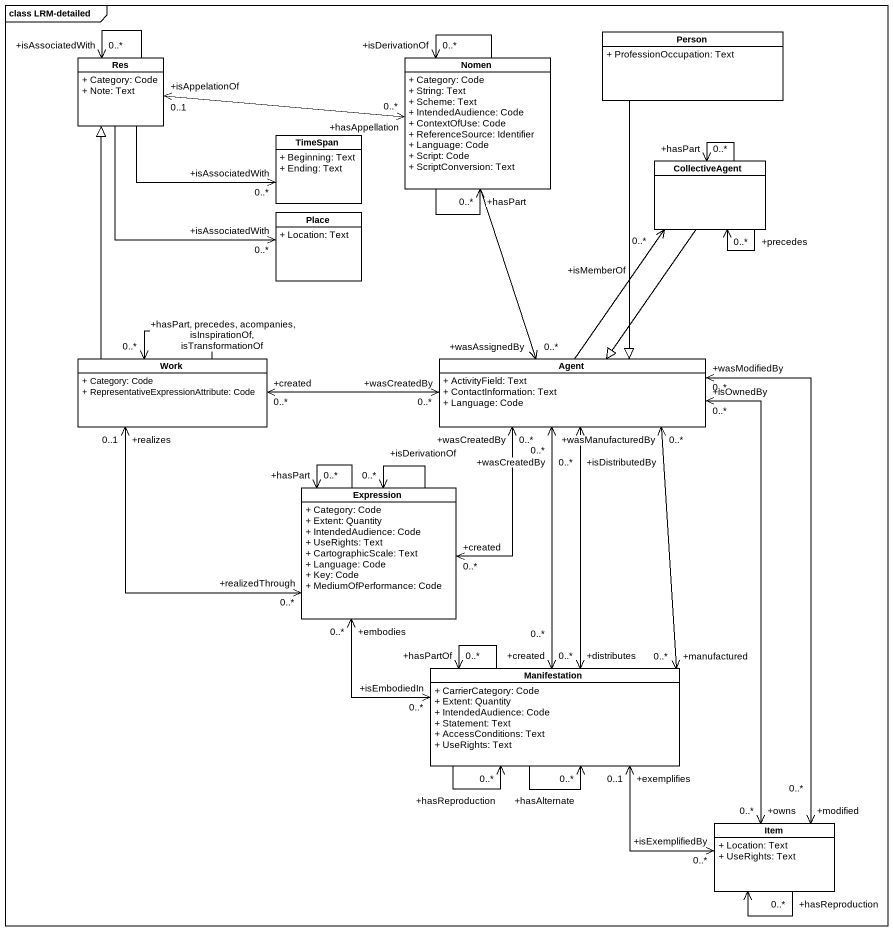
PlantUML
@startuml
mainframe class LRM-detailed
hide circle
hide empty members
skinparam classAttributeIconSize 0
class "Person" as Person_ {
  + ProfessionOccupation: Text
}
class Res {
  + Category: Code
  + Note: Text
}
class Nomen {
  + Category: Code
  + String: Text
  + Scheme: Text
  + IntendedAudience: Code
  + ContextOfUse: Code
  + ReferenceSource: Identifier
  + Language: Code
  + Script: Code
  + ScriptConversion: Text
}
class TimeSpan {
  + Beginning: Text
  + Ending: Text
}
class CollectiveAgent
class Place {
  + Location: Text
}
class Work {
  + Category: Code
  + RepresentativeExpressionAttribute: Code
}
class "Agent" as Agent_ {
  + ActivityField: Text
  + ContactInformation: Text
  + Language: Code
}
class Expression {
  + Category: Code
  + Extent: Quantity
  + IntendedAudience: Code
  + UseRights: Text
  + CartographicScale: Text
  + Language: Code
  + Key: Code
  + MediumOfPerformance: Code
}
class Manifestation {
  + CarrierCategory: Code
  + Extent: Quantity
  + IntendedAudience: Code
  + Statement: Text
  + AccessConditions: Text
  + UseRights: Text
}
class Item {
  + Location: Text
  + UseRights: Text
}
Person_ --|> Agent_
Res --> "+isAssociatedWith\n0..*" Res
Res "+isAppelationOf\n0..1" <-right-> "+hasAppellation\n0..*" Nomen
Res -right-> "+isAssociatedWith\n0..*" TimeSpan
Res --> "+isAssociatedWith\n0..*" Place
Nomen --> "+hasPart\n0..*" Nomen
Nomen --> "+isDerivationOf\n0..*" Nomen
Nomen --> "+wasAssignedBy\n0..*" Agent_
CollectiveAgent <-- "+precedes\n0..*" CollectiveAgent
CollectiveAgent --> "+hasPart\n0..*" CollectiveAgent
CollectiveAgent --|> Agent_
Work -up-|> Res
Work --> "+hasPart, precedes, acompanies, isInspirationOf, isTransformationOf\n0..*" Work
Work "+realizes\n0..1" <--> "+realizedThrough\n0..*" Expression
Agent_ -up-> "+isMemberOf\n0..*" CollectiveAgent
Agent_ "+wasCreatedBy\n0..*" <-left-> "+created\n0..*" Work
Agent_ "+wasCreatedBy\n0..*" <--> "+created\n0..*" Expression
Agent_ "+wasManufacturedBy\n0..*" <--> "+manufactured\n0..*" Manifestation
Agent_ "+isDistributedBy\n0..*" <--> "+distributes\n0..*" Manifestation
Agent_ "+wasCreatedBy\n0..*" <--> "+created\n0..*" Manifestation
Agent_ "+isOwnedBy\n0..*" <--> "+owns\n0..*" Item
Agent_ "+wasModifiedBy\n0..*" <--> "+modified\n0..*" Item
Expression --> "+isDerivationOf\n0..*" Expression
Expression --> "+hasPart\n0..*" Expression
Expression "+embodies\n0..*" <--> "+isEmbodiedIn\n0..*" Manifestation
Manifestation --> "+hasPartOf\n0..*" Manifestation
Manifestation --> "+hasAlternate\n0..*" Manifestation
Manifestation --> "+hasReproduction\n0..*" Manifestation
Manifestation "+exemplifies\n0..1" <--> "+isExemplifiedBy\n0..*" Item
Item <-- "+hasReproduction\n0..*" Item
@enduml
